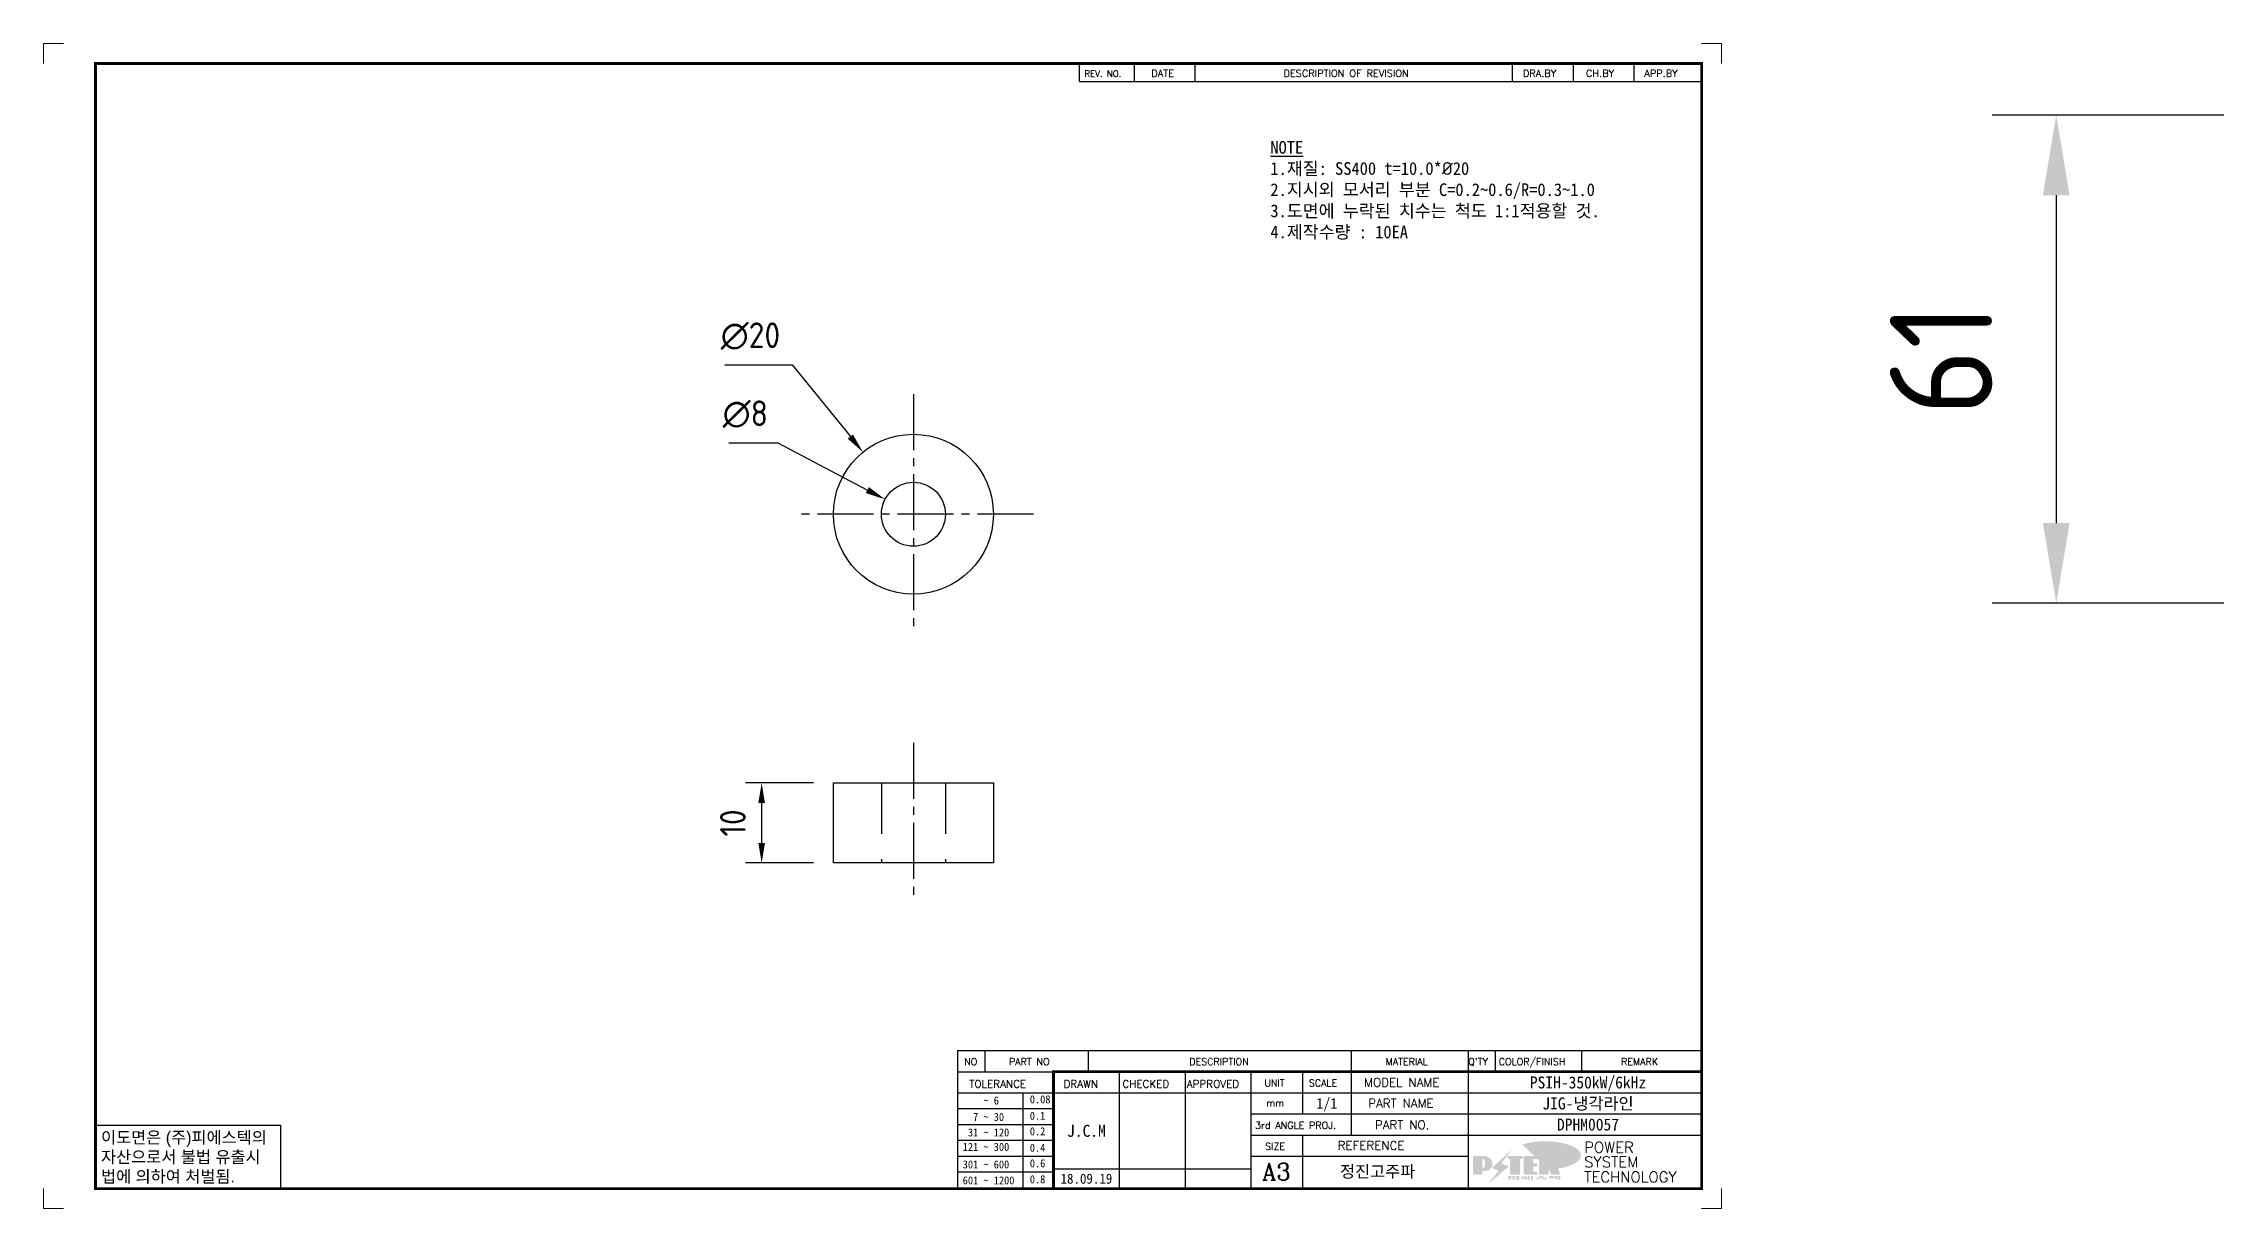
# Model space of a CAD drawing. Header units: millimetres. Extents: x 282 to 14566, y -4134 to 5341.
# Drawn here: x 4137.9 to 4409.4, y 2080.8 to 2226.4 of the extents above; entities that cross this region are included whole.
import ezdxf
from ezdxf.enums import TextEntityAlignment as Align

# ---------------------------------------------------------------- set-up
doc = ezdxf.new("R2010")
doc.units = ezdxf.units.MM
doc.linetypes.add('CENTER1', pattern=[10, 7, -1, 1, -1])
doc.linetypes.add('HIDDEN', pattern=[9.525, 6.35, -3.175])
doc.layers.add('FORMAT-1', color=7, linetype='Continuous')
doc.layers.add('line', color=3, linetype='Continuous')
doc.styles.add('h1', font='')
doc.styles.add('HAN', font='')
doc.styles.add('RC', font='ROMANC.SHX')
doc.styles.add('ROMANT', font='romant__.ttf')
doc.styles.get("Standard").update_dxf_attribs({"font": 'ISOCP.SHX', "bigfont": 'WHGTXT.SHX'})
doc.styles.get('h1').set_extended_font_data('New Gulim')
doc.styles.get('HAN').set_extended_font_data('GulimChe')
doc.dimstyles.new('PS-1', dxfattribs={"dimtxt": 3.2, "dimasz": 2.5, "dimexe": 2, "dimexo": 2.5, "dimgap": 2, "dimtad": 1, "dimtoh": 1, "dimrnd": 0.05, "dimzin": 12, "dimdsep": 46, "dimtxsty": 'Standard', "dimcen": 0, "dimclrt": 2, "dimazin": 3, "dimtfac": 1, "dimtofl": 0, "dimtmove": 0, "dimatfit": 3, "dimfxl": 0, "dimtolj": 1, "dimtzin": 0, "dimarcsym": 0})
doc.dimstyles.new('PS-4', dxfattribs={"dimscale": 4, "dimtxt": 3.2, "dimasz": 2.5, "dimexe": 2, "dimexo": 2.5, "dimgap": 2, "dimtad": 1, "dimtoh": 1, "dimrnd": 0.05, "dimzin": 12, "dimdsep": 46, "dimtxsty": 'Standard', "dimcen": 0, "dimclrt": 2, "dimazin": 3, "dimtfac": 1, "dimtofl": 0, "dimtmove": 0, "dimatfit": 3, "dimfxl": 0, "dimtolj": 1, "dimtzin": 0, "dimarcsym": 0})

# ---------------------------------------------------------------- blocks, each defined once
blk = doc.blocks.new('t3')
for p, q in [((0, 15.88), (46.25, 15.88)), ((0, 15.88), (0, 0)), ((46.25, 15.88), (46.25, 0)), ((0, 0), (46.25, 0))]:
    blk.add_line(p, q)
at = {"color": 1, "style": 'h1'}
for s, p in [('이도면은 (주)피에스텍의', (1.4, 11.29)), ('자산으로서 불법 유출시', (1.4, 6.41)), ('법에 의하여 처벌됨.', (1.4, 1.52))]:
    blk.add_text(s, height=3, dxfattribs=at).set_placement(p)
blk = doc.blocks.new('new LOGO')
at = {"layer": 'line'}
h = blk.add_hatch(color=250, dxfattribs=at)
h.paths.add_polyline_path([(44, 69), (47, 69, -0.129793), (52, 68, 0.221832), (44, 72), (41, 72), (41, 28), (44, 28, 0.02048), (44, 28)], flags=17)
h.paths.add_polyline_path([(44, 14), (57, 14, 0.72362), (77, 74, -0.679777), (54, 16), (41, 16), (41, 0), (3, 0), (3, -3), (44, -3)])
h.paths.add_polyline_path([(118, 14), (71, -44), (77, -40), (121, 16), (92, 29), (173, 106), (177, 111), (89, 28)])
h.paths.add_polyline_path([(163, 72), (163, 69), (172, 69), (172, 72)], flags=17)
h.paths.add_polyline_path([(218, 69), (230, 69), (230, 80), (227, 80), (227, 72), (215, 72), (215, 0), (175, 0), (175, -3), (218, -3)])
h.paths.add_polyline_path([(298, 47), (295, 47), (295, 37), (276, 37), (276, 11), (279, 11), (279, 35), (298, 35)])
h.paths.add_polyline_path([(300, 8), (297, 8), (297, 0), (237, 0), (237, -3), (300, -3)])
h.paths.add_polyline_path([(298, 80), (295, 80), (295, 72), (276, 72), (276, 49), (279, 49), (279, 69), (298, 69)])
h.paths.add_polyline_path([(350, 80), (347, 80), (347, 62), (350, 64)])
h.paths.add_polyline_path([(350, 27), (347, 35), (347, 0), (308, 0), (308, -3), (350, -3)])
h.paths.add_polyline_path([(403, 80), (397, 80), (380, 67), (400, 0), (362, 0), (363, -3), (403, -3), (383, 64)])
blk.add_hatch(color=5, dxfattribs=at).paths.add_polyline_path([(166, 35), (131, 49), (180, 113), (92, 29), (121, 16), (74, -43)])
h = blk.add_hatch(color=253, dxfattribs=at)
edge = h.paths.add_edge_path()
edge.add_ellipse((334, 86), major_axis=(-166, 0), ratio=0.39426, start_angle=111.5127, end_angle=334.469)
edge.add_ellipse((314, 81), major_axis=(-154, 0), ratio=0.40699, start_angle=121.3066, end_angle=327.7437, ccw=False)
edge.add_line((394, 28), (395, 26))
h = blk.add_hatch(color=1, dxfattribs=at)
h.paths.add_polyline_path([(41, 16), (54, 16, 1), (54, 83), (0, 83), (0, 0), (41, 0)])
h.paths.add_polyline_path([(41, 28), (41, 72), (44, 72, -0.414214), (55, 61), (55, 39, -0.414214), (44, 28)], flags=16)
h.paths.add_polyline_path([(215, 72), (227, 72), (227, 83), (160, 83), (160, 72), (172, 72), (172, 0), (215, 0)])
h.paths.add_polyline_path([(276, 37), (295, 37), (295, 49), (276, 49), (276, 72), (295, 72), (295, 83), (234, 83), (234, 0), (297, 0), (297, 11), (276, 11)])
h.paths.add_polyline_path([(347, 35), (360, 0), (400, 0), (380, 67), (400, 83), (381, 83), (347, 62), (347, 83), (305, 83), (305, 0), (347, 0)])
h = blk.add_hatch(color=250, dxfattribs=at)
edge = h.paths.add_edge_path()
edge.add_ellipse((238, -18), major_axis=(-14.3, 0), ratio=0.526336, start_angle=192.2456, end_angle=269.0748)
edge.add_line((238, -10), (238, -10))
edge.add_ellipse((238, -18), major_axis=(-14.3, 0), ratio=0.526336, start_angle=270.9252, end_angle=449.0748)
edge.add_line((238, -25), (238, -25))
edge.add_ellipse((238, -18), major_axis=(-14.3, 0), ratio=0.526336, start_angle=450.9252, end_angle=527.7544)
edge.add_line((252, -19), (254, -19))
edge.add_line((254, -19), (254, -27))
edge.add_line((254, -27), (263, -27))
edge.add_line((263, -27), (263, -10))
edge.add_line((263, -10), (254, -10))
edge.add_line((254, -10), (254, -16))
edge.add_line((254, -16), (252, -16))
h.paths.add_polyline_path([(241, -16), (241, -19, -1), (234, -19), (234, -16, -1)], flags=16)
h.paths.add_polyline_path([(278, -10), (268, -10), (268, -27), (278, -27)])
h.paths.add_polyline_path([(310, -10), (310, -11, -0.157169), (289, -18), (294, -20, 0.128407), (316, -16, 0.128407), (339, -20), (343, -18, -0.157169), (322, -11), (322, -10)])
h.paths.add_polyline_path([(342, -25), (342, -22), (290, -22), (290, -25)])
h.paths.add_polyline_path([(352, -10), (352, -16, 0.414214), (354, -18), (379, -18), (379, -20), (390, -20), (390, -10), (379, -10), (379, -14), (375, -14), (375, -15), (379, -15), (379, -16), (365, -16), (365, -15), (371, -15), (371, -14), (365, -14), (365, -13), (375, -13), (375, -10)])
h.paths.add_polyline_path([(394, -10), (394, -20), (405, -20), (405, -10)])
h.paths.add_polyline_path([(405, -27), (405, -21), (357, -21), (357, -23), (392, -23), (392, -27)])
h.paths.add_polyline_path([(200, -10), (200, -22), (193, -22), (193, -13), (197, -13), (197, -10), (161, -10), (161, -13), (164, -13), (164, -22), (161, -22), (161, -25), (200, -25), (200, -27), (214, -27), (214, -10)])
h.paths.add_polyline_path([(182, -13), (176, -13), (176, -22), (182, -22)], flags=17)
blk = doc.blocks.new('format-3')
at = {"color": 3, "lineweight": 9}
for p, q in [((0, 286.3), (0, 291.3)), ((5, 291.3), (0, 291.3)), ((414.5, 291.3), (419.5, 291.3)), ((419.5, 286.3), (419.5, 291.3)), ((0, 5), (0, 0)), ((5, 0), (0, 0)), ((414.5, 0), (419.5, 0)), ((419.5, 5), (419.5, 0))]:
    blk.add_line(p, q, dxfattribs=at)
at = {"color": 180}
for p, q in [((258.97, 281.75), (258.97, 286.3)), ((272.71, 281.75), (272.71, 286.3)), ((287.94, 281.75), (287.94, 286.3)), ((367.22, 281.75), (367.22, 286.3)), ((382.45, 281.75), (382.45, 286.3)), ((397.61, 281.75), (397.61, 286.3)), ((258.97, 281.75), (414.5, 281.75)), ((228.5, 39.49), (228.5, 5)), ((228.5, 39.49), (414.5, 39.49)), ((235.29, 39.49), (235.29, 34.21)), ((261.24, 34.21), (261.24, 39.49)), ((326.9, 39.49), (326.9, 34.21)), ((356.11, 39.49), (356.11, 34.21)), ((362.93, 39.49), (362.93, 34.21)), ((384.48, 39.49), (384.48, 34.21)), ((228.5, 34.21), (252.48, 34.21)), ((268.96, 5), (268.96, 34.21)), ((285.45, 5), (285.45, 34.21)), ((301.94, 5), (301.94, 34.21)), ((314.72, 34.21), (314.72, 23.65)), ((326.9, 34.21), (326.9, 18.37)), ((356.11, 34.21), (356.11, 5)), ((228.5, 28.93), (252.48, 28.93)), ((244.89, 5.23), (244.89, 28.93)), ((252.48, 28.93), (414.5, 28.93)), ((228.5, 24.98), (252.48, 24.98)), ((301.94, 23.65), (414.5, 23.65)), ((228.5, 21.03), (252.48, 21.03)), ((228.5, 17.08), (252.48, 17.08)), ((301.94, 18.37), (414.5, 18.37)), ((314.72, 18.37), (314.72, 5)), ((228.5, 13.13), (252.48, 13.13)), ((301.94, 13.09), (356.11, 13.09)), ((228.5, 9.18), (252.48, 9.18)), ((252.48, 9.95), (301.94, 9.95))]:
    blk.add_line(p, q, dxfattribs=at)
at = {"const_width": 0.7}
blk.add_lwpolyline([(252.48, 5), (252.48, 34.21), (414.5, 34.21)], dxfattribs=at)
at = {"layer": 'FORMAT-1', "const_width": 0.7}
blk.add_lwpolyline([(13, 5), (13, 286.3), (414.5, 286.3), (414.5, 5)], close=True, dxfattribs=at)
blk.add_blockref('t3', (13, 5))
at = {"xscale": 0.05400000000000027, "yscale": 0.05400000000000027, "zscale": 0.05400000000000027}
blk.add_blockref('new LOGO', (357.35, 8.65), dxfattribs=at)
at = {"color": 2}
for s, height, style, p in [('REV. NO.', 1.56, 'RC', (260.23, 282.95)), ('DATE', 1.788, 'RC', (276.95, 282.94)), ('DESCRIPTION OF REVISION', 1.7875, 'RC', (309.98, 282.94)), ('DRA.BY', 1.788, 'RC', (369.83, 282.94)), ('CH.BY', 1.788, 'RC', (385.59, 282.94)), ('APP.BY', 1.788, 'RC', (400.18, 282.94)), ('NO', 1.742, 'RC', (230.16, 35.83)), ('PART NO', 1.742, 'RC', (241.36, 35.83)), ('DESCRIPTION', 1.7424, 'RC', (286.43, 35.83)), ('MODEL NAME', 2.178, 'RC', (330.12, 30.46)), ('MATERIAL', 1.742, 'RC', (335.52, 35.83)), ("Q'TY", 1.742, 'RC', (356.17, 35.83)), ('COLOR/FINISH', 1.7424, 'RC', (363.8, 35.83)), ('REMARK', 1.742, 'RC', (394.37, 35.83)), (' TOLERANCE', 1.9, 'RC', (230.11, 30.22)), ('    ~ 6', 2, 'HAN', (229.8, 26.03)), ('0.08', 2, 'HAN', (246.57, 26.31)), ('DRAWN', 1.9, 'RC', (255, 30.22)), ('CHECKED', 1.9, 'RC', (269.71, 30.22)), ('APPROVED', 1.9, 'RC', (285.8, 30.22)), ('UNIT', 1.742, 'RC', (305.19, 30.55)), ('SCALE', 1.742, 'RC', (316.32, 30.55)), ('PART NAME', 2.178, 'RC', (331.17, 25.24)), ('  7 ~ 30', 2, 'HAN', (229.8, 21.91)), ('0.1', 2, 'HAN', (246.57, 22.2)), ('mm', 1.742, 'RC', (305.67, 25.56)), ('PART NO.', 2.178, 'RC', (332.84, 19.85)), ('121 ~ 300', 2, 'HAN', (229.8, 14.42)), (' 31 ~ 120', 2, 'HAN', (229.8, 18.04)), ('0.2', 2, 'HAN', (246.57, 18.32)), ('3rd ANGLE PROJ.', 1.7424, 'RC', (302.87, 19.97)), ('SIZE', 1.742, 'RC', (305.39, 14.71)), ('REFERENCE', 2.178, 'RC', (323.52, 14.69)), ('301 ~ 600', 2, 'HAN', (229.8, 10.04)), ('0.4', 2, 'HAN', (246.57, 14.2)), ('0.6', 2, 'HAN', (246.57, 10.32)), ('601 ~ 1200', 2, 'HAN', (229.8, 6.05)), ('0.8', 2, 'HAN', (246.57, 6.33))]:
    blk.add_text(s, height=height, dxfattribs=dict(at, style=style)).set_placement(p)
at = {"style": 'ROMANT'}
for s, p in [('POWER', (385.15, 13.96)), ('SYSTEM', (385.15, 10.31)), ('TECHNOLOGY', (385.15, 6.56))]:
    blk.add_text(s, height=2.7, dxfattribs=at).set_placement(p)
at = {"color": 2, "lineweight": 25, "style": 'RC'}
blk.add_text('A3', height=4.182, dxfattribs=at).set_placement((304.61, 7.14))
at = {"style": 'HAN'}
for tag, height, p in [('MODEL-NAME', 3, (386.1, 31.53)), ('SCALE', 2.7, (320.81, 26.29)), ('PART-NAME', 3, (386.1, 26.29)), ('PART-NO', 3, (386.1, 21.01)), ('DRA-BY', 3, (260.72, 19.44)), ('CH-BY', 3, (277.21, 19.44)), ('APP-BY', 3, (293.7, 19.44)), ('관련업체', 3, (333.52, 9.26)), ('DRA-DATE', 2.5, (260.72, 7.47)), ('CH-DATE', 2.5, (277.21, 7.47)), ('APP-DATE', 2.5, (293.7, 7.47))]:
    blk.add_attdef(tag, text='', height=height, dxfattribs=at).set_placement(p, align=Align.MIDDLE_CENTER)
blk = doc.blocks.new('*D135')
at = {"color": 0, "lineweight": -2}
for p, q in [((4223.11, 2186.24), (4231.51, 2186.24)), ((4231.51, 2186.24), (4238.8, 2177.27))]:
    blk.add_line(p, q, dxfattribs=at)
at = {"color": 0}
blk.add_solid([(4239.12, 2177.53), (4238.47, 2177.01), (4240.37, 2175.33)], dxfattribs=at)
at = {"layer": 'DEFPOINTS', "color": 0}
for p in [(4240.37, 2175.33), (4252.98, 2159.8)]:
    blk.add_point(p, dxfattribs=at)
at = {"color": 2, "insert": (4226.31, 2189.84), "char_height": 3.2, "attachment_point": 5}
blk.add_mtext('\\A1;∅20', dxfattribs=at)
blk = doc.blocks.new('*D136')
at = {"color": 0, "lineweight": -2}
for p, q in [((4223.59, 2176.48), (4229.75, 2176.48)), ((4229.75, 2176.48), (4240.92, 2170.59))]:
    blk.add_line(p, q, dxfattribs=at)
at = {"color": 0}
blk.add_solid([(4241.12, 2170.96), (4240.73, 2170.22), (4243.13, 2169.43)], dxfattribs=at)
at = {"layer": 'DEFPOINTS', "color": 0}
for p in [(4243.13, 2169.43), (4250.21, 2165.7)]:
    blk.add_point(p, dxfattribs=at)
at = {"color": 2, "insert": (4225.67, 2180.08), "char_height": 3.2, "attachment_point": 5}
blk.add_mtext('\\A1;∅8', dxfattribs=at)
blk = doc.blocks.new('*D137')
at = {"color": 0, "lineweight": -2}
for p, q in [((4234.17, 2133.97), (4225.71, 2133.97)), ((4227.71, 2131.47), (4227.71, 2126.47)), ((4234.17, 2123.97), (4225.71, 2123.97))]:
    blk.add_line(p, q, dxfattribs=at)
at = {"color": 0}
for points in [[(4227.29, 2131.47), (4228.12, 2131.47), (4227.71, 2133.97)], [(4227.29, 2126.47), (4228.12, 2126.47), (4227.71, 2123.97)]]:
    blk.add_solid(points, dxfattribs=at)
at = {"layer": 'DEFPOINTS', "color": 0}
for p in [(4236.67, 2133.97), (4227.71, 2123.97), (4236.67, 2123.97)]:
    blk.add_point(p, dxfattribs=at)
at = {"color": 2, "insert": (4224.11, 2128.97), "char_height": 3.2, "attachment_point": 5, "rotation": 90}
blk.add_mtext('\\A1;10', dxfattribs=at)
blk = doc.blocks.new('*D1473')
at = {"color": 0, "linetype": 'ByBlock', "lineweight": -2}
for p, q in [((4426.93, 2217.45), (4381.52, 2217.45)), ((4389.52, 2207.45), (4389.52, 2166.45)), ((4426.93, 2156.45), (4381.52, 2156.45))]:
    blk.add_line(p, q, dxfattribs=at)
at = {"color": 0}
for points in [[(4387.85, 2207.45), (4391.18, 2207.45), (4389.52, 2217.45)], [(4387.85, 2166.45), (4391.18, 2166.45), (4389.52, 2156.45)]]:
    blk.add_solid(points, dxfattribs=at)
at = {"layer": 'DEFPOINTS', "color": 0}
for p in [(4436.93, 2217.45), (4389.52, 2156.45), (4436.93, 2156.45)]:
    blk.add_point(p, dxfattribs=at)
at = {"color": 2, "insert": (4375.12, 2186.95), "char_height": 12.8, "attachment_point": 5, "rotation": 90}
blk.add_mtext('\\A1;61', dxfattribs=at)

msp = doc.modelspace()

# ---------------------------------------------------------------- linework, layer by layer
at = {"color": 1, "linetype": 'CENTER1'}
for p, q in [((4246.674, 2182.564), (4246.674, 2152.564)), ((4261.674, 2167.564), (4231.674, 2167.564)), ((4246.674, 2138.973), (4246.674, 2118.973))]:
    msp.add_line(p, q, dxfattribs=at)
at = {"color": 2, "linetype": 'HIDDEN'}
for p, q in [((4242.674, 2133.973), (4242.674, 2123.973)), ((4250.674, 2133.973), (4250.674, 2123.973))]:
    msp.add_line(p, q, dxfattribs=at)
msp.add_lwpolyline([(4236.674, 2133.973), (4256.674, 2133.973), (4256.674, 2123.973), (4236.674, 2123.973)], close=True)
for radius in [10, 4]:
    msp.add_circle((4246.674, 2167.564), radius)

# ---------------------------------------------------------------- block references
at = {"xscale": 0.5, "yscale": 0.5, "zscale": 0.5}
msp.add_blockref('format-3', (4137.941, 2080.769, -0.002), dxfattribs=at).add_auto_attribs({'DRA-DATE': '18.09.19', 'DRA-BY': 'J.C.M', 'MODEL-NAME': 'PSIH-350kW/6kHz', 'PART-NAME': 'JIG-냉각라인', 'PART-NO': 'DPHM0057', 'SCALE': '1/1', '관련업체': '정진고주파'})

# ---------------------------------------------------------------- texts
at = {"color": 2, "insert": (4291.292, 2214.226, 0.002), "char_height": 1.5876, "attachment_point": 1, "style": 'HAN'}
msp.add_mtext_dynamic_manual_height_columns('{\\LNOTE\\P}1.재질: SS400 t=10.0*{\\fISOCPEUR|b0|i0|c0|p34;%%C}20\\P2.지시외 모서리 부분 C=0.2~0.6/R=0.3~1.0\\P3.도면에 누락된 치수는 척도 1:1적용할 것.\\P{\\C1;4.제작수량 : 10EA}', width=794.61738, gutter_width=769.295, heights=[449.727], dxfattribs=at)

# ---------------------------------------------------------------- dimensions: what is measured, and where the dimension line sits
at = {"color": 1}
dim = msp.add_linear_dim(base=(4389.515, 2156.449), p1=(4436.931, 2217.449), p2=(4436.931, 2156.449), angle=90, dimstyle='PS-4', override={"dimfxl": 8, "dimarcsym": 1}, dxfattribs=at)
dim.commit()
dim.dimension.update_dxf_attribs({"geometry": '*D1473', "text_midpoint": (4375.115, 2186.949)})
for p1, p2, picture, middle in [((4252.976, 2159.8), (4240.371, 2175.328), '*D135', (4226.31, 2186.244)), ((4250.213, 2165.7), (4243.134, 2169.427), '*D136', (4225.666, 2176.477))]:
    dim = msp.add_diameter_dim_2p(p1=p1, p2=p2, dimstyle='PS-1')
    dim.commit()
    dim.dimension.update_dxf_attribs({"geometry": picture, "text_midpoint": middle, "dimtype": 163})
dim = msp.add_linear_dim(base=(4227.707, 2123.973), p1=(4236.674, 2133.973), p2=(4236.674, 2123.973), angle=90, dimstyle='PS-1')
dim.commit()
dim.dimension.update_dxf_attribs({"geometry": '*D137', "text_midpoint": (4224.107, 2128.973)})

doc.saveas('drawing.dxf')
